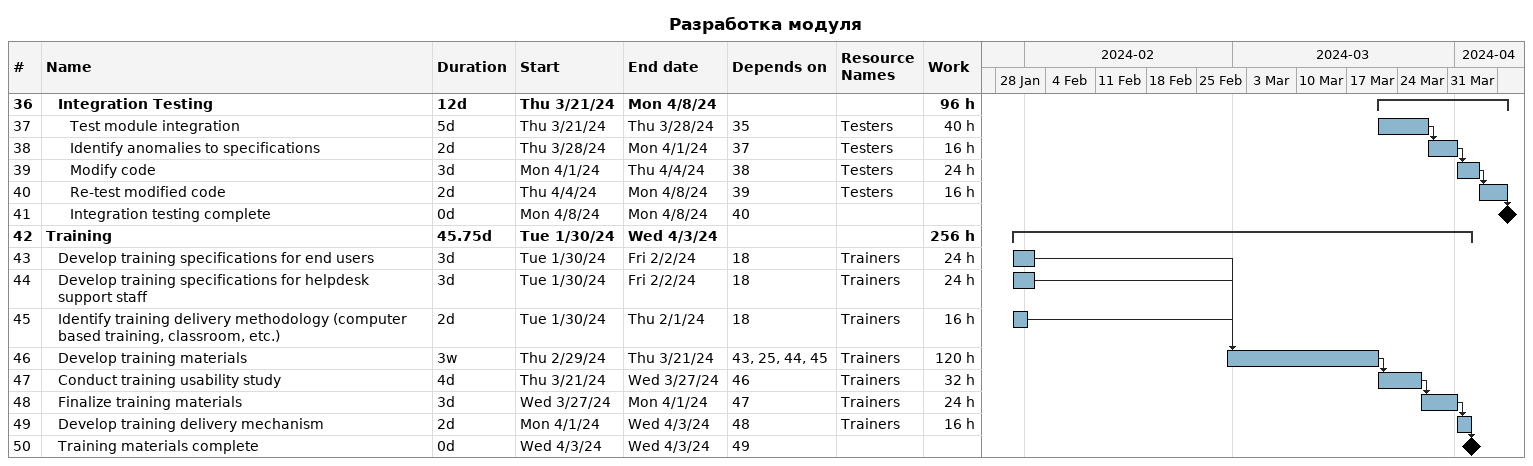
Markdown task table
Разработка модуля

| ID | Level | Task | Duration | Start | Finish | Predecessors | Resources | Work (h) |
|---|---|---|---|---|---|---|---|---|
| 36 | 2 | **Integration Testing** | 12d | 2024-03-21 | 2024-04-08 |  |  | 96 |
| 37 | 3 | Test module integration | 5d | 2024-03-21 | 2024-03-28 | 35 | Testers | 40 |
| 38 | 3 | Identify anomalies to specifications | 2d | 2024-03-28 | 2024-04-01 | 37 | Testers | 16 |
| 39 | 3 | Modify code | 3d | 2024-04-01 | 2024-04-04 | 38 | Testers | 24 |
| 40 | 3 | Re-test modified code | 2d | 2024-04-04 | 2024-04-08 | 39 | Testers | 16 |
| 41 | 3 | Integration testing complete | 0d | 2024-04-08 | 2024-04-08 | 40 |  |  |
| 42 | 1 | **Training** | 45.75d | 2024-01-30 | 2024-04-03 |  |  | 256 |
| 43 | 2 | Develop training specifications for end users | 3d | 2024-01-30 | 2024-02-02 | 18 | Trainers | 24 |
| 44 | 2 | Develop training specifications for helpdesk support staff | 3d | 2024-01-30 | 2024-02-02 | 18 | Trainers | 24 |
| 45 | 2 | Identify training delivery methodology (computer based training, classroom, etc.) | 2d | 2024-01-30 | 2024-02-01 | 18 | Trainers | 16 |
| 46 | 2 | Develop training materials | 3w | 2024-02-29 | 2024-03-21 | 43, 25, 44, 45 | Trainers | 120 |
| 47 | 2 | Conduct training usability study | 4d | 2024-03-21 | 2024-03-27 | 46 | Trainers | 32 |
| 48 | 2 | Finalize training materials | 3d | 2024-03-27 | 2024-04-01 | 47 | Trainers | 24 |
| 49 | 2 | Develop training delivery mechanism | 2d | 2024-04-01 | 2024-04-03 | 48 | Trainers | 16 |
| 50 | 2 | Training materials complete | 0d | 2024-04-03 | 2024-04-03 | 49 |  |  |
